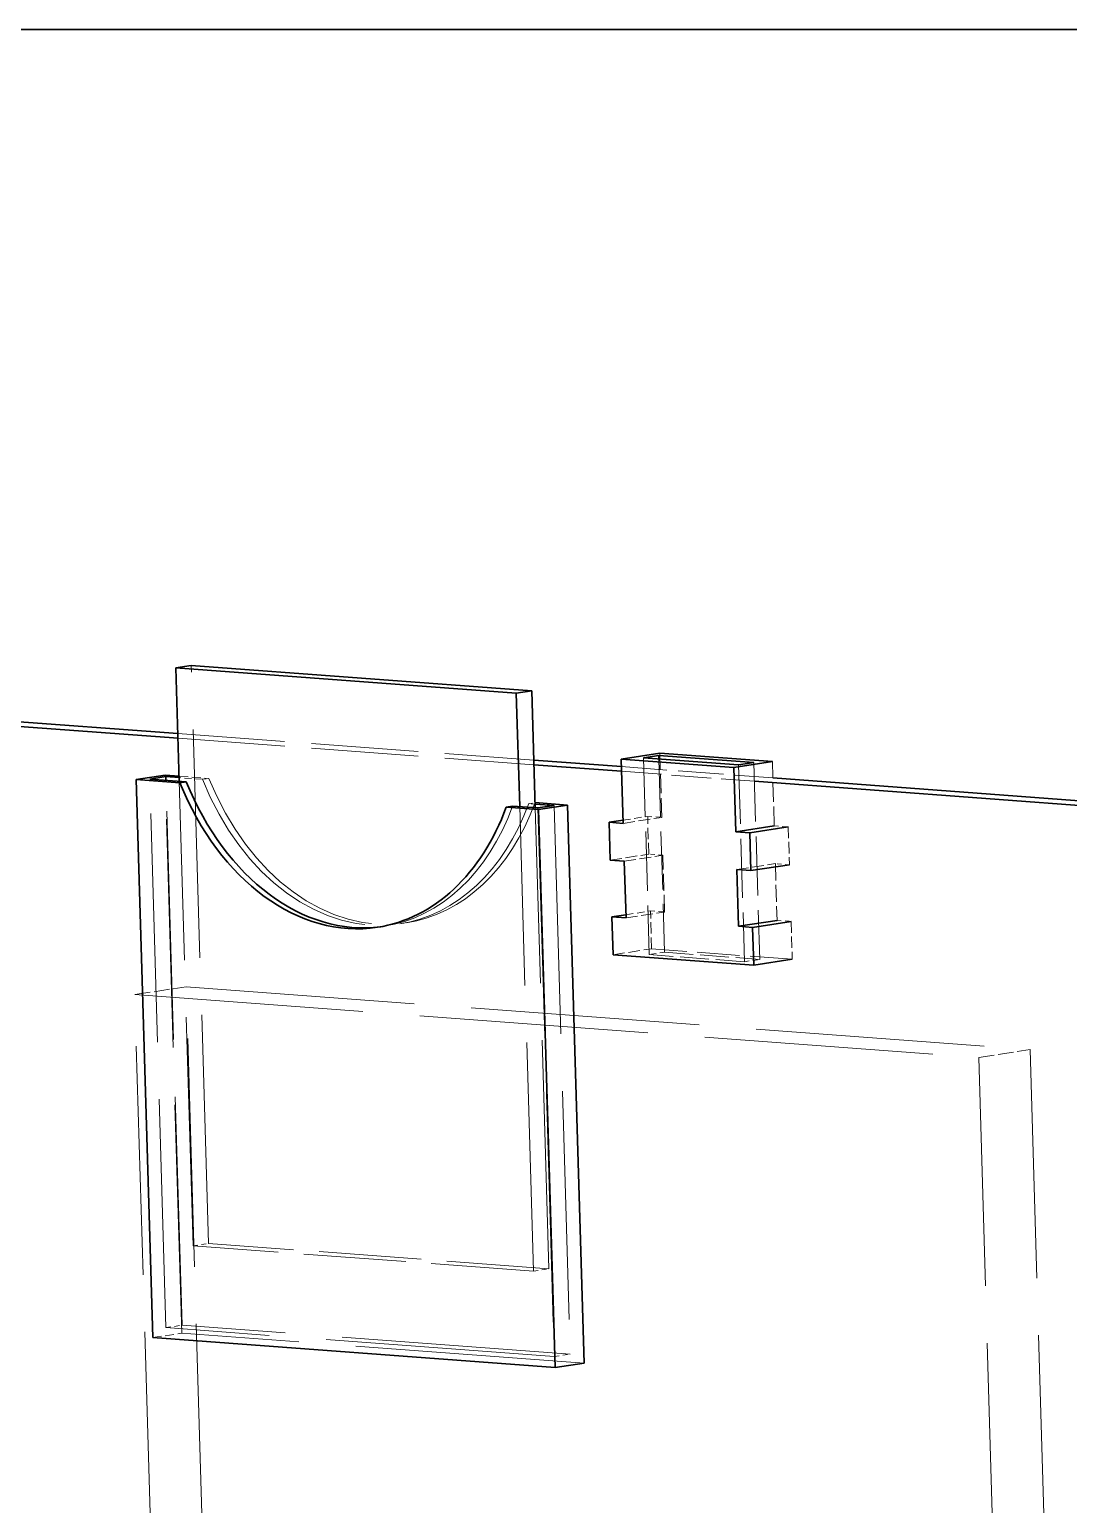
# Model space of a CAD drawing. Extents: x 23 to 417, y 3 to 294.
# Drawn here: x 347.01 to 374.27, y 137.22 to 175.94 of the extents above; entities that cross this region are included whole.
import ezdxf

# ---------------------------------------------------------------- set-up
doc = ezdxf.new("R2010")
doc.units = 0
doc.linetypes.add('DASHED', pattern=[15, 12, -3])
doc.layers.get('0').update_dxf_attribs({"lineweight": 13})

# ---------------------------------------------------------------- blocks, each defined once
blk = doc.blocks.new('BLOCK3535')
at = {"color": 7, "lineweight": 35}
for p, q in [((-52.689, 53.729), (-2.719, 50.008)), ((-51.61, 53.895), (-2.726, 50.255)), ((-4.041, 18.547), (-4.908, 47.843)), ((27.531, 47.755), (66.899, 44.824)), ((28.498, 47.929), (67.977, 44.99)), ((17.72, 46.504), (18.588, 17.208)), ((16.204, 46.271), (17.071, 16.975)), ((17.071, 16.975), (-4.041, 18.547))]:
    blk.add_line(p, q, dxfattribs=at)
at = {"color": 7, "lineweight": 35, "ltscale": 0.020456}
for p, q in [((-2.829, 53.711), (-2.02, 53.835)), ((15.036, 52.381), (15.844, 52.505))]:
    blk.add_line(p, q, dxfattribs=at)
at = {"color": 7, "lineweight": 35, "ltscale": 0.149031}
for p, q in [((-2.652, 47.752), (-2.829, 53.711)), ((15.212, 46.422), (15.036, 52.381))]:
    blk.add_line(p, q, dxfattribs=at)
at = {"color": 7, "lineweight": 35, "ltscale": 0.447845}
for p, q in [((15.036, 52.381), (-2.829, 53.711)), ((15.844, 52.505), (-2.02, 53.835))]:
    blk.add_line(p, q, dxfattribs=at)
at = {"color": 7, "linetype": 'DASHED', "lineweight": 13}
for p, q in [((-1.121, 23.49), (-2.02, 53.835)), ((-2.525, 18.78), (-3.392, 48.076)), ((-3.35, 19.068), (-4.202, 47.868)), ((-2.507, 19.197), (-3.354, 47.805)), ((-1.93, 23.366), (-2.652, 47.752)), ((17.014, 46.48), (17.867, 17.68)), ((15.934, 22.036), (15.212, 46.422)), ((16.743, 22.16), (16.026, 46.361)), ((16.172, 46.351), (17.024, 17.55)), ((-3.664, -8.14), (-4.987, 36.55)), ((-4.987, 36.55), (39.304, 33.252)), ((-0.969, -7.725), (-2.292, 36.964)), ((-2.292, 36.964), (42, 33.666)), ((42, 33.666), (43.323, -11.024)), ((39.304, 33.252), (40.627, -11.438)), ((17.024, 17.55), (-3.35, 19.068)), ((18.588, 17.208), (-2.525, 18.78)), ((17.867, 17.68), (-2.507, 19.197))]:
    blk.add_line(p, q, dxfattribs=at)
at = {"color": 7, "lineweight": 35, "ltscale": 0.153655}
blk.add_line((16.026, 46.361), (15.844, 52.505), dxfattribs=at)
at = {"color": 7, "linetype": 'DASHED', "lineweight": 13, "ltscale": 0.468257}
for p, q in [((-2.726, 50.255), (15.952, 48.864)), ((-2.719, 50.008), (15.96, 48.617))]:
    blk.add_line(p, q, dxfattribs=at)
at = {"color": 7, "lineweight": 35, "ltscale": 0.11543}
for p, q in [((15.952, 48.864), (20.557, 48.521)), ((15.96, 48.617), (20.564, 48.274))]:
    blk.add_line(p, q, dxfattribs=at)
at = {"color": 7, "lineweight": 35, "ltscale": 0.051139}
for p, q in [((20.545, 48.921), (22.567, 49.231)), ((26.45, 48.481), (28.472, 48.792)), ((26.55, 45.104), (28.572, 45.415)), ((27.289, 45.049), (29.31, 45.36)), ((27.347, 43.063), (29.369, 43.374)), ((26.697, 40.139), (28.719, 40.45)), ((27.436, 40.084), (29.457, 40.395)), ((27.494, 38.098), (29.516, 38.408))]:
    blk.add_line(p, q, dxfattribs=at)
at = {"color": 7, "lineweight": 35, "ltscale": 0.084451}
for p, q in [((20.645, 45.544), (20.545, 48.921)), ((26.55, 45.104), (26.45, 48.481))]:
    blk.add_line(p, q, dxfattribs=at)
at = {"color": 7, "lineweight": 35, "ltscale": 0.148048}
for p, q in [((20.545, 48.921), (26.45, 48.481)), ((22.567, 49.231), (28.472, 48.792))]:
    blk.add_line(p, q, dxfattribs=at)
at = {"color": 7, "lineweight": 35, "ltscale": 0.020189}
for p, q in [((22.509, 49.103), (21.711, 48.98)), ((26.704, 48.609), (27.502, 48.731))]:
    blk.add_line(p, q, dxfattribs=at)
at = {"color": 7, "lineweight": 35, "ltscale": 0.125178}
for p, q in [((26.704, 48.609), (21.711, 48.98)), ((22.509, 49.103), (27.502, 48.731))]:
    blk.add_line(p, q, dxfattribs=at)
at = {"color": 7, "linetype": 'DASHED', "lineweight": 13, "ltscale": 0.258321}
for p, q in [((21.711, 48.98), (22.016, 38.652)), ((26.704, 48.609), (27.01, 38.28)), ((27.502, 48.731), (27.808, 38.403))]:
    blk.add_line(p, q, dxfattribs=at)
at = {"color": 7, "lineweight": 35, "ltscale": 0.004564}
blk.add_line((22.509, 49.103), (22.514, 48.921), dxfattribs=at)
at = {"color": 7, "linetype": 'DASHED', "lineweight": 13, "ltscale": 0.253757}
blk.add_line((22.514, 48.921), (22.815, 38.775), dxfattribs=at)
at = {"color": 7, "linetype": 'DASHED', "lineweight": 13, "ltscale": 0.084451}
for p, q in [((22.667, 45.855), (22.567, 49.231)), ((28.572, 45.415), (28.472, 48.792))]:
    blk.add_line(p, q, dxfattribs=at)
at = {"color": 7, "lineweight": 35, "ltscale": 0.038354}
for p, q in [((-4.908, 47.843), (-3.392, 48.076)), ((16.204, 46.271), (17.72, 46.504)), ((17.071, 16.975), (18.588, 17.208))]:
    blk.add_line(p, q, dxfattribs=at)
at = {"color": 7, "lineweight": 35, "ltscale": 0.018349}
blk.add_line((-3.392, 48.076), (-2.66, 48.022), dxfattribs=at)
at = {"color": 7, "linetype": 'DASHED', "lineweight": 13, "ltscale": 0.03902}
blk.add_line((-2.66, 48.022), (-1.104, 47.906), dxfattribs=at)
at = {"color": 7, "linetype": 'DASHED', "lineweight": 13, "ltscale": 0.199077}
blk.add_line((20.557, 48.521), (28.498, 47.929), dxfattribs=at)
at = {"color": 7, "linetype": 'DASHED', "lineweight": 13, "ltscale": 0.174655}
blk.add_line((20.564, 48.274), (27.531, 47.755), dxfattribs=at)
at = {"color": 7, "lineweight": 35, "ltscale": 0.057369}
blk.add_line((-4.908, 47.843), (-2.62, 47.673), dxfattribs=at)
at = {"color": 7, "lineweight": 35, "ltscale": 0.021308}
for p, q in [((-4.202, 47.868), (-3.36, 47.997)), ((16.172, 46.351), (17.014, 46.48))]:
    blk.add_line(p, q, dxfattribs=at)
at = {"color": 7, "lineweight": 35, "ltscale": 0.048116}
blk.add_line((-2.283, 47.725), (-4.202, 47.868), dxfattribs=at)
at = {"color": 7, "lineweight": 35, "ltscale": 0.017601}
blk.add_line((-2.658, 47.945), (-3.36, 47.997), dxfattribs=at)
at = {"color": 7, "lineweight": 35, "ltscale": 0.004817}
blk.add_line((-3.354, 47.805), (-3.36, 47.997), dxfattribs=at)
at = {"color": 7, "linetype": 'DASHED', "lineweight": 13, "ltscale": 0.030515}
blk.add_line((-1.441, 47.854), (-2.658, 47.945), dxfattribs=at)
at = {"color": 7, "lineweight": 35, "ltscale": 0.008523}
for p, q in [((-2.62, 47.673), (-2.283, 47.725)), ((14.506, 46.398), (14.843, 46.449))]:
    blk.add_line(p, q, dxfattribs=at)
at = {"color": 7, "linetype": 'DASHED', "lineweight": 13, "ltscale": 0.008523}
for p, q in [((-1.441, 47.854), (-1.104, 47.906)), ((15.685, 46.579), (16.022, 46.631)), ((8.929, 40.267), (9.266, 40.319)), ((7.75, 40.086), (8.087, 40.137))]:
    blk.add_line(p, q, dxfattribs=at)
at = {"color": 7, "linetype": 'DASHED', "lineweight": 13, "ltscale": 0.008403}
blk.add_line((16.021, 46.554), (15.685, 46.579), dxfattribs=at)
at = {"color": 7, "lineweight": 35, "ltscale": 0.024908}
blk.add_line((17.014, 46.48), (16.021, 46.554), dxfattribs=at)
at = {"color": 7, "lineweight": 35, "ltscale": 0.042564}
for p, q in [((16.022, 46.631), (17.72, 46.504)), ((14.506, 46.398), (16.204, 46.271))]:
    blk.add_line(p, q, dxfattribs=at)
at = {"color": 7, "lineweight": 35, "ltscale": 0.033311}
blk.add_line((16.172, 46.351), (14.843, 46.449), dxfattribs=at)
at = {"color": 7, "lineweight": 35, "ltscale": 0.018546}
for p, q in [((19.907, 45.599), (20.64, 45.712)), ((20.054, 40.634), (20.787, 40.746))]:
    blk.add_line(p, q, dxfattribs=at)
at = {"color": 7, "linetype": 'DASHED', "lineweight": 13, "ltscale": 0.032593}
for p, q in [((20.64, 45.712), (21.929, 45.91)), ((20.787, 40.746), (22.076, 40.944))]:
    blk.add_line(p, q, dxfattribs=at)
at = {"color": 7, "linetype": 'DASHED', "lineweight": 13, "ltscale": 0.051139}
for p, q in [((20.645, 45.544), (22.667, 45.855)), ((19.965, 43.613), (21.987, 43.924)), ((20.704, 43.558), (22.726, 43.869)), ((26.609, 43.118), (28.631, 43.429)), ((20.792, 40.579), (22.814, 40.889)), ((20.112, 38.647), (22.134, 38.958))]:
    blk.add_line(p, q, dxfattribs=at)
at = {"color": 7, "linetype": 'DASHED', "lineweight": 13, "ltscale": 0.049677}
for p, q in [((21.987, 43.924), (21.929, 45.91)), ((29.31, 45.36), (29.369, 43.374)), ((22.134, 38.958), (22.076, 40.944)), ((29.457, 40.395), (29.516, 38.408))]:
    blk.add_line(p, q, dxfattribs=at)
at = {"color": 7, "linetype": 'DASHED', "lineweight": 13, "ltscale": 0.018506}
for p, q in [((21.929, 45.91), (22.667, 45.855)), ((28.572, 45.415), (29.31, 45.36)), ((22.726, 43.869), (21.987, 43.924)), ((29.369, 43.374), (28.631, 43.429)), ((22.076, 40.944), (22.814, 40.889)), ((28.719, 40.45), (29.457, 40.395))]:
    blk.add_line(p, q, dxfattribs=at)
at = {"color": 7, "lineweight": 35, "ltscale": 0.049677}
for p, q in [((19.965, 43.613), (19.907, 45.599)), ((27.289, 45.049), (27.347, 43.063)), ((20.112, 38.647), (20.054, 40.634)), ((27.436, 40.084), (27.494, 38.098))]:
    blk.add_line(p, q, dxfattribs=at)
at = {"color": 7, "lineweight": 35, "ltscale": 0.018506}
for p, q in [((19.907, 45.599), (20.645, 45.544)), ((26.55, 45.104), (27.289, 45.049)), ((20.704, 43.558), (19.965, 43.613)), ((27.347, 43.063), (26.609, 43.118)), ((20.054, 40.634), (20.792, 40.579)), ((26.697, 40.139), (27.436, 40.084))]:
    blk.add_line(p, q, dxfattribs=at)
at = {"color": 7, "lineweight": 35, "ltscale": 0.074516}
for p, q in [((20.792, 40.579), (20.704, 43.558)), ((26.609, 43.118), (26.697, 40.139))]:
    blk.add_line(p, q, dxfattribs=at)
at = {"color": 7, "linetype": 'DASHED', "lineweight": 13, "ltscale": 0.074516}
for p, q in [((22.814, 40.889), (22.726, 43.869)), ((28.631, 43.429), (28.719, 40.45))]:
    blk.add_line(p, q, dxfattribs=at)
at = {"color": 7, "linetype": 'DASHED', "lineweight": 13, "ltscale": 0.020189}
for p, q in [((22.815, 38.775), (22.016, 38.652)), ((27.01, 38.28), (27.808, 38.403))]:
    blk.add_line(p, q, dxfattribs=at)
at = {"color": 7, "linetype": 'DASHED', "lineweight": 13, "ltscale": 0.18506}
blk.add_line((29.516, 38.408), (22.134, 38.958), dxfattribs=at)
at = {"color": 7, "linetype": 'DASHED', "lineweight": 13, "ltscale": 0.125178}
for p, q in [((22.815, 38.775), (27.808, 38.403)), ((27.01, 38.28), (22.016, 38.652))]:
    blk.add_line(p, q, dxfattribs=at)
at = {"color": 7, "lineweight": 35, "ltscale": 0.18506}
blk.add_line((27.494, 38.098), (20.112, 38.647), dxfattribs=at)
at = {"color": 7, "linetype": 'DASHED', "lineweight": 13, "ltscale": 0.068185}
for p, q in [((-4.987, 36.55), (-2.292, 36.964)), ((39.304, 33.252), (42, 33.666))]:
    blk.add_line(p, q, dxfattribs=at)
at = {"color": 7, "linetype": 'DASHED', "lineweight": 13, "ltscale": 0.020456}
for p, q in [((-1.93, 23.366), (-1.121, 23.49)), ((15.934, 22.036), (16.743, 22.16))]:
    blk.add_line(p, q, dxfattribs=at)
at = {"color": 7, "linetype": 'DASHED', "lineweight": 13, "ltscale": 0.447845}
for p, q in [((15.934, 22.036), (-1.93, 23.366)), ((16.743, 22.16), (-1.121, 23.49))]:
    blk.add_line(p, q, dxfattribs=at)
at = {"color": 7, "linetype": 'DASHED', "lineweight": 13, "ltscale": 0.038354}
blk.add_line((-4.041, 18.547), (-2.525, 18.78), dxfattribs=at)
at = {"color": 7, "linetype": 'DASHED', "lineweight": 13, "ltscale": 0.021308}
for p, q in [((-3.35, 19.068), (-2.507, 19.197)), ((17.024, 17.55), (17.867, 17.68))]:
    blk.add_line(p, q, dxfattribs=at)
at = {"color": 7, "lineweight": 35}
for centre, major_axis, start_param, end_param in [((5.767, 52.994), (1.983, -12.908), 5.022531, 6.283226), ((6.104, 53.046), (-1.983, 12.908), 1.880938, 3.123729), ((5.767, 52.994), (1.983, -12.908), 0.000041, 0.926248)]:
    blk.add_ellipse(centre, major_axis=major_axis, ratio=0.73149, start_param=start_param, end_param=end_param, dxfattribs=at)
at = {"color": 7, "linetype": 'DASHED', "lineweight": 13}
for centre, major_axis, start_param, end_param in [((6.946, 53.175), (-1.983, 12.908), 1.880938, 3.141634), ((7.283, 53.227), (1.983, -12.908), 5.022531, 6.283226), ((6.946, 53.175), (-1.983, 12.908), 3.141634, 4.06784), ((7.283, 53.227), (1.983, -12.908), 0.000041, 0.926248), ((6.104, 53.046), (-1.983, 12.908), 3.141634, 4.06784), ((6.104, 53.046), (-1.983, 12.908), 3.123729, 3.141634)]:
    blk.add_ellipse(centre, major_axis=major_axis, ratio=0.73149, start_param=start_param, end_param=end_param, dxfattribs=at)

msp = doc.modelspace()

# ---------------------------------------------------------------- linework, layer by layer
at = {"color": 7, "lineweight": 35}
msp.add_line((397.7395, 175.9393), (319.0171, 175.9393), dxfattribs=at)

# ---------------------------------------------------------------- block references
at = {"lineweight": 0, "xscale": 0.5, "yscale": 0.5, "zscale": 0.5}
msp.add_blockref('BLOCK3535', (352.2652, 132.3303), dxfattribs=at)

doc.saveas('drawing.dxf')
